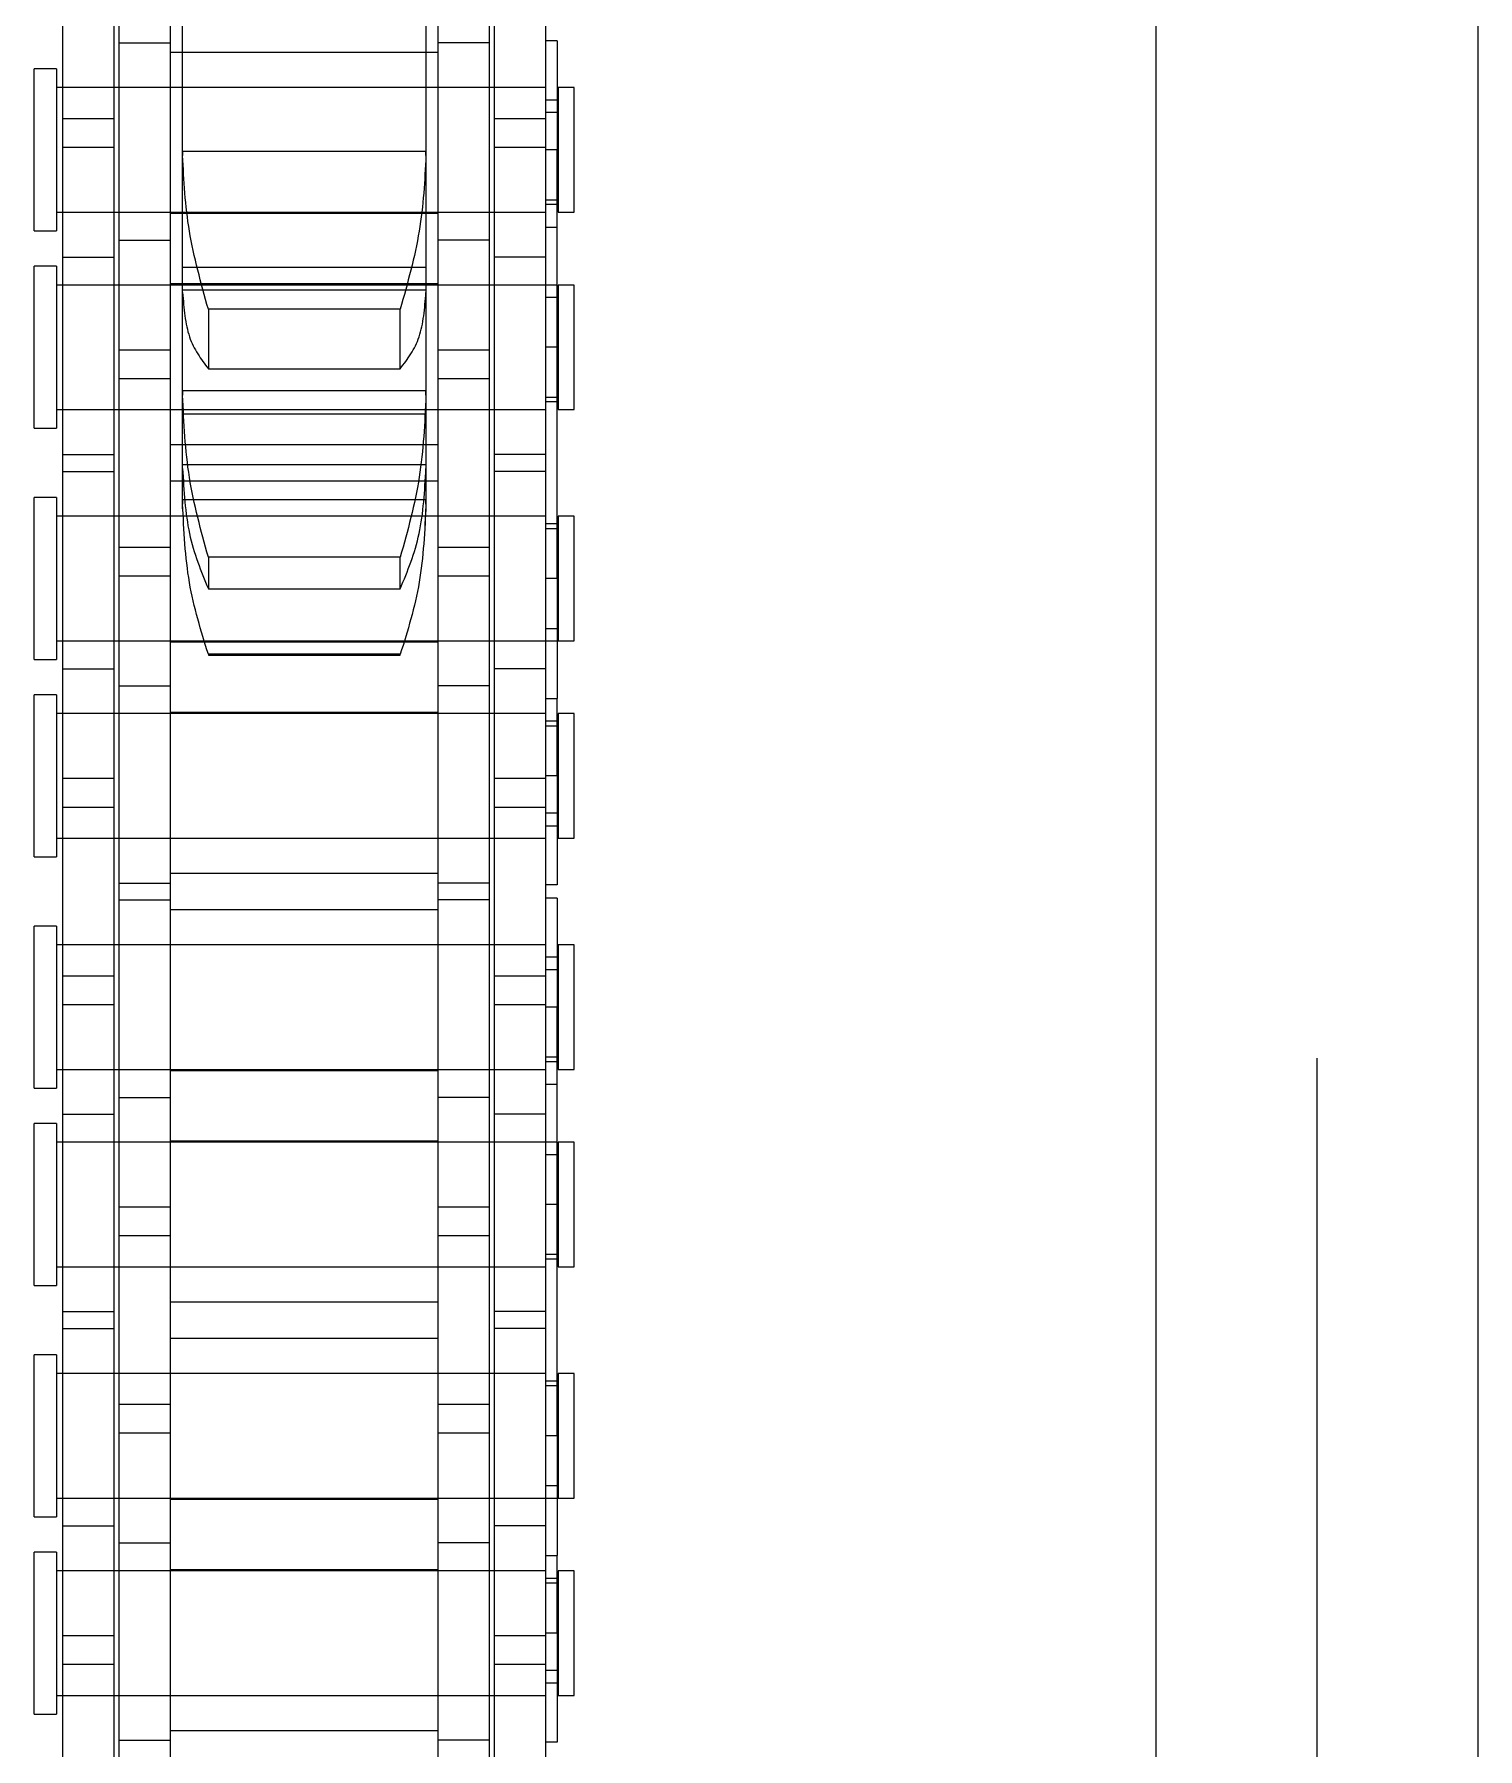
# Model space of a CAD drawing. Header units: metres. Extents: x 0 to 63075, y 0 to 44550.
# Drawn here: x 14141.5 to 14184.2, y 28339.7 to 28390.5 of the extents above; entities that cross this region are included whole.
import ezdxf

# ---------------------------------------------------------------- set-up
doc = ezdxf.new("R2010")
doc.units = ezdxf.units.M
doc.header["$LTSCALE"] = 75
doc.linetypes.add('HIDDEN2', pattern=[4.7625, 3.175, -1.5875])
for name, color, linetype in [('SDM', 7, 'Continuous'), ('SL4', 4, 'Continuous'), ('ST1', 7, 'HIDDEN2')]:
    doc.layers.add(name, color=color, linetype=linetype)

# ---------------------------------------------------------------- blocks, each defined once
blk = doc.blocks.new('A$Cb6dca9d5')
at = {"layer": 'SL4'}
for p, q in [((328.24, 1009.762), (328.24, 2334.737)), ((337.765, 2334.737), (337.765, 1009.762))]:
    blk.add_line(p, q, dxfattribs=at)
at = {"layer": 'ST1'}
for p, q in [((328.24, 1009.762), (328.24, 2334.737)), ((333.003, 2334.737), (333.003, 1009.762)), ((297.515, 1650.451), (297.515, 1656.801)), ((299.035, 1650.451), (299.035, 1656.801)), ((306.965, 1650.451), (306.965, 1656.801)), ((308.485, 1650.451), (308.485, 1656.801)), ((295.843, 1644.101), (295.843, 1653.196)), ((297.363, 1644.101), (297.363, 1653.196)), ((308.637, 1644.101), (308.637, 1653.196)), ((310.157, 1644.101), (310.157, 1653.196)), ((299.395, 1647.231), (299.395, 1651.776)), ((306.605, 1651.776), (306.605, 1647.231)), ((310.489, 1650.507), (310.157, 1650.507)), ((310.489, 1650.507), (310.489, 1647.276)), ((297.515, 1650.451), (299.035, 1650.451)), ((297.515, 1641.356), (297.515, 1650.451)), ((299.035, 1641.356), (299.035, 1650.451)), ((299.035, 1650.168), (306.965, 1650.168)), ((308.485, 1650.451), (306.965, 1650.451)), ((306.965, 1641.356), (306.965, 1650.451)), ((308.485, 1641.356), (308.485, 1650.451)), ((295, 1644.878), (295, 1649.675)), ((295.659, 1649.675), (295, 1649.675)), ((295.659, 1649.675), (295.659, 1644.878)), ((310.157, 1649.121), (295.659, 1649.121)), ((297.363, 1649.121), (295.843, 1649.121)), ((299.035, 1649.121), (297.515, 1649.121)), ((306.965, 1649.121), (299.035, 1649.121)), ((308.485, 1649.121), (306.965, 1649.121)), ((310.157, 1649.121), (308.637, 1649.121)), ((310.526, 1649.121), (310.526, 1645.431)), ((311, 1649.121), (310.526, 1649.121)), ((311, 1645.431), (311, 1649.121)), ((310.526, 1648.752), (310.157, 1648.752)), ((295.843, 1648.208), (297.363, 1648.208)), ((308.637, 1648.208), (310.157, 1648.208)), ((310.489, 1648.383), (310.157, 1648.383)), ((297.363, 1647.348), (295.843, 1647.348)), ((306.605, 1647.231), (299.395, 1647.231)), ((299.395, 1647.115), (299.395, 1647.231)), ((299.395, 1647.231), (299.395, 1647.115)), ((299.395, 1643.047), (299.395, 1647.115)), ((306.605, 1647.231), (306.605, 1647.115)), ((306.605, 1647.115), (306.605, 1647.231)), ((306.605, 1647.115), (306.605, 1643.047)), ((310.157, 1647.348), (308.637, 1647.348)), ((310.489, 1647.276), (310.157, 1647.276)), ((310.489, 1634.576), (310.489, 1647.276)), ((295.659, 1645.431), (310.157, 1645.431)), ((295.843, 1645.431), (297.363, 1645.431)), ((297.515, 1645.431), (299.035, 1645.431)), ((299.035, 1645.431), (306.965, 1645.431)), ((306.965, 1645.431), (308.485, 1645.431)), ((308.637, 1645.431), (310.157, 1645.431)), ((310.157, 1645.8), (310.526, 1645.8)), ((310.489, 1645.657), (310.157, 1645.657)), ((310.526, 1645.431), (311, 1645.431)), ((306.965, 1645.388), (299.035, 1645.388)), ((310.489, 1644.98), (310.157, 1644.98)), ((295, 1644.878), (295.659, 1644.878)), ((297.515, 1644.603), (299.035, 1644.603)), ((308.485, 1644.603), (306.965, 1644.603)), ((295.843, 1644.101), (297.363, 1644.101)), ((295.843, 1637.751), (295.843, 1644.101)), ((297.363, 1637.751), (297.363, 1644.101)), ((310.157, 1644.101), (308.637, 1644.101)), ((308.637, 1637.751), (308.637, 1644.101)), ((310.157, 1637.751), (310.157, 1644.101)), ((295, 1639.03), (295, 1643.827)), ((295.659, 1643.827), (295, 1643.827)), ((295.659, 1643.827), (295.659, 1639.03)), ((306.605, 1643.794), (299.395, 1643.794)), ((310.157, 1643.273), (295.659, 1643.273)), ((297.363, 1643.273), (295.843, 1643.273)), ((299.035, 1643.273), (297.515, 1643.273)), ((299.035, 1643.316), (306.965, 1643.316)), ((306.965, 1643.273), (299.035, 1643.273)), ((306.605, 1643.125), (299.395, 1643.125)), ((299.395, 1640.133), (299.395, 1643.047)), ((306.605, 1643.047), (306.605, 1640.133)), ((308.485, 1643.273), (306.965, 1643.273)), ((310.489, 1643.273), (308.637, 1643.273)), ((310.526, 1642.904), (310.157, 1642.904)), ((310.526, 1643.273), (310.526, 1639.583)), ((311, 1643.273), (310.526, 1643.273)), ((311, 1639.583), (311, 1643.273)), ((300.157, 1642.554), (300.157, 1640.791)), ((305.843, 1642.554), (300.157, 1642.554)), ((305.843, 1640.791), (305.843, 1642.554)), ((297.515, 1640.496), (297.515, 1641.356)), ((297.515, 1641.356), (299.035, 1641.356)), ((299.035, 1640.496), (299.035, 1641.356)), ((306.965, 1640.496), (306.965, 1641.356)), ((306.965, 1641.356), (308.485, 1641.356)), ((308.485, 1640.496), (308.485, 1641.356)), ((310.489, 1641.428), (310.157, 1641.428)), ((297.515, 1631.401), (297.515, 1640.496)), ((299.035, 1640.496), (297.515, 1640.496)), ((299.035, 1631.401), (299.035, 1640.496)), ((300.157, 1640.791), (305.843, 1640.791)), ((306.965, 1631.401), (306.965, 1640.496)), ((308.485, 1640.496), (306.965, 1640.496)), ((308.485, 1631.401), (308.485, 1640.496)), ((306.605, 1640.133), (299.395, 1640.133)), ((299.395, 1640.005), (299.395, 1640.133)), ((299.395, 1640.133), (299.395, 1640.005)), ((299.395, 1637.84), (299.395, 1640.005)), ((306.605, 1640.133), (306.605, 1640.005)), ((306.605, 1640.005), (306.605, 1640.133)), ((306.605, 1640.005), (306.605, 1637.84)), ((310.157, 1639.952), (310.526, 1639.952)), ((295.659, 1639.583), (310.157, 1639.583)), ((295.843, 1639.583), (297.363, 1639.583)), ((297.515, 1639.583), (299.035, 1639.583)), ((299.035, 1639.583), (306.965, 1639.583)), ((306.605, 1639.447), (299.395, 1639.447)), ((306.965, 1639.583), (308.485, 1639.583)), ((308.637, 1639.583), (310.157, 1639.583)), ((310.489, 1639.809), (310.157, 1639.809)), ((310.526, 1639.583), (311, 1639.583)), ((295, 1639.03), (295.659, 1639.03)), ((306.965, 1638.536), (299.035, 1638.536)), ((295.843, 1638.253), (297.363, 1638.253)), ((306.605, 1637.949), (299.395, 1637.949)), ((299.395, 1636.91), (299.395, 1637.84)), ((306.605, 1637.84), (306.605, 1636.91)), ((310.157, 1638.253), (308.637, 1638.253)), ((295.843, 1637.751), (297.363, 1637.751)), ((295.843, 1628.656), (295.843, 1637.751)), ((297.363, 1628.656), (297.363, 1637.751)), ((299.035, 1637.468), (306.965, 1637.468)), ((310.157, 1637.751), (308.637, 1637.751)), ((308.637, 1628.656), (308.637, 1637.751)), ((310.157, 1628.656), (310.157, 1637.751)), ((295, 1632.178), (295, 1636.975)), ((295.659, 1636.975), (295, 1636.975)), ((295.659, 1636.975), (295.659, 1632.178)), ((306.605, 1636.91), (299.395, 1636.91)), ((299.395, 1636.783), (299.395, 1636.91)), ((299.395, 1636.91), (299.395, 1636.783)), ((299.395, 1636.643), (299.395, 1636.783)), ((306.605, 1636.91), (306.605, 1636.783)), ((306.605, 1636.783), (306.605, 1636.91)), ((306.605, 1636.783), (306.605, 1636.643)), ((310.157, 1636.421), (295.659, 1636.421)), ((297.363, 1636.421), (295.843, 1636.421)), ((299.035, 1636.421), (297.515, 1636.421)), ((306.965, 1636.421), (299.035, 1636.421)), ((306.595, 1636.146), (306.605, 1636.643)), ((308.485, 1636.421), (306.965, 1636.421)), ((310.157, 1636.421), (308.637, 1636.421)), ((310.526, 1636.421), (310.526, 1632.731)), ((311, 1636.421), (310.526, 1636.421)), ((311, 1632.731), (311, 1636.421)), ((310.489, 1636.195), (310.157, 1636.195)), ((310.526, 1636.052), (310.157, 1636.052)), ((297.515, 1635.508), (299.035, 1635.508)), ((306.965, 1635.508), (308.485, 1635.508)), ((305.843, 1635.21), (300.157, 1635.21)), ((300.157, 1635.21), (300.157, 1634.272)), ((305.843, 1634.272), (305.843, 1635.21)), ((299.035, 1634.648), (297.515, 1634.648)), ((300.157, 1634.272), (305.843, 1634.272)), ((308.485, 1634.648), (306.965, 1634.648)), ((310.489, 1634.576), (310.157, 1634.576)), ((310.489, 1634.576), (310.489, 1631.024)), ((295.659, 1632.731), (310.157, 1632.731)), ((295.843, 1632.731), (297.363, 1632.731)), ((297.515, 1632.731), (299.035, 1632.731)), ((299.035, 1632.731), (306.965, 1632.731)), ((306.965, 1632.731), (308.485, 1632.731)), ((308.637, 1632.731), (310.489, 1632.731)), ((310.157, 1633.1), (310.526, 1633.1)), ((310.526, 1632.731), (311, 1632.731)), ((306.965, 1632.688), (299.035, 1632.688)), ((300.157, 1632.334), (300.157, 1632.31)), ((305.843, 1632.334), (300.157, 1632.334)), ((300.157, 1632.31), (305.843, 1632.31)), ((305.843, 1632.31), (305.843, 1632.334)), ((295, 1632.178), (295.659, 1632.178)), ((295.843, 1631.903), (297.363, 1631.903)), ((310.157, 1631.903), (308.637, 1631.903)), ((297.515, 1631.401), (299.035, 1631.401)), ((297.515, 1625.051), (297.515, 1631.401)), ((299.035, 1625.051), (299.035, 1631.401)), ((308.485, 1631.401), (306.965, 1631.401)), ((306.965, 1625.051), (306.965, 1631.401)), ((308.485, 1625.051), (308.485, 1631.401)), ((295, 1626.33), (295, 1631.127)), ((295.659, 1631.127), (295, 1631.127)), ((295.659, 1631.127), (295.659, 1626.33)), ((310.157, 1631.024), (310.489, 1631.024)), ((310.489, 1628.728), (310.489, 1631.024)), ((310.157, 1630.573), (295.659, 1630.573)), ((297.363, 1630.573), (295.843, 1630.573)), ((299.035, 1630.573), (297.515, 1630.573)), ((299.035, 1630.616), (306.965, 1630.616)), ((306.965, 1630.573), (299.035, 1630.573)), ((308.485, 1630.573), (306.965, 1630.573)), ((310.157, 1630.573), (308.637, 1630.573)), ((310.489, 1630.347), (310.157, 1630.347)), ((310.526, 1630.204), (310.157, 1630.204)), ((310.526, 1630.573), (310.526, 1626.883)), ((311, 1630.573), (310.526, 1630.573)), ((311, 1626.883), (311, 1630.573)), ((295.843, 1627.796), (295.843, 1628.656)), ((295.843, 1628.656), (297.363, 1628.656)), ((297.363, 1627.796), (297.363, 1628.656)), ((308.637, 1627.796), (308.637, 1628.656)), ((308.637, 1628.656), (310.157, 1628.656)), ((310.489, 1628.728), (310.157, 1628.728)), ((310.157, 1627.796), (310.157, 1628.656)), ((310.489, 1628.728), (310.489, 1625.498)), ((295.843, 1618.701), (295.843, 1627.796)), ((297.363, 1627.796), (295.843, 1627.796)), ((297.363, 1618.701), (297.363, 1627.796)), ((308.637, 1618.701), (308.637, 1627.796)), ((310.157, 1627.796), (308.637, 1627.796)), ((310.157, 1618.701), (310.157, 1627.796)), ((310.489, 1627.621), (310.157, 1627.621)), ((310.157, 1627.252), (310.526, 1627.252)), ((295.659, 1626.883), (310.157, 1626.883)), ((295.843, 1626.883), (297.363, 1626.883)), ((297.515, 1626.883), (299.035, 1626.883)), ((299.035, 1626.883), (306.965, 1626.883)), ((306.965, 1626.883), (308.485, 1626.883)), ((308.637, 1626.883), (310.157, 1626.883)), ((310.526, 1626.883), (311, 1626.883)), ((295, 1626.33), (295.659, 1626.33)), ((306.965, 1625.836), (299.035, 1625.836)), ((297.515, 1625.553), (299.035, 1625.553)), ((308.485, 1625.553), (306.965, 1625.553)), ((310.489, 1625.498), (310.157, 1625.498)), ((310.489, 1625.107), (310.157, 1625.107)), ((310.489, 1625.107), (310.489, 1621.876)), ((297.515, 1625.051), (299.035, 1625.051)), ((297.515, 1615.956), (297.515, 1625.051)), ((299.035, 1615.956), (299.035, 1625.051)), ((299.035, 1624.768), (306.965, 1624.768)), ((308.485, 1625.051), (306.965, 1625.051)), ((306.965, 1615.956), (306.965, 1625.051)), ((308.485, 1615.956), (308.485, 1625.051)), ((295, 1619.478), (295, 1624.275)), ((295.659, 1624.275), (295, 1624.275)), ((295.659, 1624.275), (295.659, 1619.478)), ((310.157, 1623.721), (295.659, 1623.721)), ((297.363, 1623.721), (295.843, 1623.721)), ((299.035, 1623.721), (297.515, 1623.721)), ((306.965, 1623.721), (299.035, 1623.721)), ((308.485, 1623.721), (306.965, 1623.721)), ((310.157, 1623.721), (308.637, 1623.721)), ((310.526, 1623.721), (310.526, 1620.031)), ((311, 1623.721), (310.526, 1623.721)), ((311, 1620.031), (311, 1623.721)), ((310.526, 1623.352), (310.157, 1623.352)), ((295.843, 1622.808), (297.363, 1622.808)), ((308.637, 1622.808), (310.157, 1622.808)), ((310.489, 1622.983), (310.157, 1622.983)), ((297.363, 1621.948), (295.843, 1621.948)), ((310.157, 1621.948), (308.637, 1621.948)), ((310.489, 1621.876), (310.157, 1621.876)), ((310.489, 1609.176), (310.489, 1621.876)), ((295.659, 1620.031), (310.157, 1620.031)), ((295.843, 1620.031), (297.363, 1620.031)), ((297.515, 1620.031), (299.035, 1620.031)), ((299.035, 1620.031), (306.965, 1620.031)), ((306.965, 1620.031), (308.485, 1620.031)), ((308.637, 1620.031), (310.157, 1620.031)), ((310.157, 1620.4), (310.526, 1620.4)), ((310.489, 1620.257), (310.157, 1620.257)), ((310.526, 1620.031), (311, 1620.031)), ((306.965, 1619.988), (299.035, 1619.988)), ((310.489, 1619.58), (310.157, 1619.58)), ((295, 1619.478), (295.659, 1619.478)), ((297.515, 1619.203), (299.035, 1619.203)), ((308.485, 1619.203), (306.965, 1619.203)), ((295.843, 1618.701), (297.363, 1618.701)), ((295.843, 1612.351), (295.843, 1618.701)), ((297.363, 1612.351), (297.363, 1618.701)), ((310.157, 1618.701), (308.637, 1618.701)), ((308.637, 1612.351), (308.637, 1618.701)), ((310.157, 1612.351), (310.157, 1618.701)), ((295, 1613.63), (295, 1618.427)), ((295.659, 1618.427), (295, 1618.427)), ((295.659, 1618.427), (295.659, 1613.63)), ((310.157, 1617.873), (295.659, 1617.873)), ((297.363, 1617.873), (295.843, 1617.873)), ((299.035, 1617.873), (297.515, 1617.873)), ((299.035, 1617.916), (306.965, 1617.916)), ((306.965, 1617.873), (299.035, 1617.873)), ((308.485, 1617.873), (306.965, 1617.873)), ((310.489, 1617.873), (308.637, 1617.873)), ((310.526, 1617.504), (310.157, 1617.504)), ((310.526, 1617.873), (310.526, 1614.183)), ((311, 1617.873), (310.526, 1617.873)), ((311, 1614.183), (311, 1617.873)), ((297.515, 1615.096), (297.515, 1615.956)), ((297.515, 1615.956), (299.035, 1615.956)), ((299.035, 1615.096), (299.035, 1615.956)), ((306.965, 1615.096), (306.965, 1615.956)), ((306.965, 1615.956), (308.485, 1615.956)), ((308.485, 1615.096), (308.485, 1615.956)), ((310.489, 1616.028), (310.157, 1616.028)), ((297.515, 1606.001), (297.515, 1615.096)), ((299.035, 1615.096), (297.515, 1615.096)), ((299.035, 1606.001), (299.035, 1615.096)), ((306.965, 1606.001), (306.965, 1615.096)), ((308.485, 1615.096), (306.965, 1615.096)), ((308.485, 1606.001), (308.485, 1615.096)), ((310.157, 1614.552), (310.526, 1614.552)), ((295.659, 1614.183), (310.157, 1614.183)), ((295.843, 1614.183), (297.363, 1614.183)), ((297.515, 1614.183), (299.035, 1614.183)), ((299.035, 1614.183), (306.965, 1614.183)), ((306.965, 1614.183), (308.485, 1614.183)), ((308.637, 1614.183), (310.157, 1614.183)), ((310.489, 1614.409), (310.157, 1614.409)), ((310.526, 1614.183), (311, 1614.183)), ((295, 1613.63), (295.659, 1613.63)), ((306.965, 1613.136), (299.035, 1613.136)), ((295.843, 1612.853), (297.363, 1612.853)), ((310.157, 1612.853), (308.637, 1612.853)), ((295.843, 1612.351), (297.363, 1612.351)), ((295.843, 1603.256), (295.843, 1612.351)), ((297.363, 1603.256), (297.363, 1612.351)), ((299.035, 1612.068), (306.965, 1612.068)), ((310.157, 1612.351), (308.637, 1612.351)), ((308.637, 1603.256), (308.637, 1612.351)), ((310.157, 1603.256), (310.157, 1612.351)), ((295, 1606.778), (295, 1611.575)), ((295.659, 1611.575), (295, 1611.575)), ((295.659, 1611.575), (295.659, 1606.778)), ((310.157, 1611.021), (295.659, 1611.021)), ((297.363, 1611.021), (295.843, 1611.021)), ((299.035, 1611.021), (297.515, 1611.021)), ((306.965, 1611.021), (299.035, 1611.021)), ((308.485, 1611.021), (306.965, 1611.021)), ((310.157, 1611.021), (308.637, 1611.021)), ((310.526, 1611.021), (310.526, 1607.331)), ((311, 1611.021), (310.526, 1611.021)), ((311, 1607.331), (311, 1611.021)), ((310.489, 1610.795), (310.157, 1610.795)), ((310.526, 1610.652), (310.157, 1610.652)), ((297.515, 1610.108), (299.035, 1610.108)), ((306.965, 1610.108), (308.485, 1610.108)), ((299.035, 1609.248), (297.515, 1609.248)), ((308.485, 1609.248), (306.965, 1609.248)), ((310.489, 1609.176), (310.157, 1609.176)), ((310.489, 1609.176), (310.489, 1605.624)), ((295.659, 1607.331), (310.157, 1607.331)), ((295.843, 1607.331), (297.363, 1607.331)), ((297.515, 1607.331), (299.035, 1607.331)), ((299.035, 1607.331), (306.965, 1607.331)), ((306.965, 1607.331), (308.485, 1607.331)), ((308.637, 1607.331), (310.489, 1607.331)), ((310.157, 1607.7), (310.526, 1607.7)), ((310.526, 1607.331), (311, 1607.331)), ((306.965, 1607.288), (299.035, 1607.288)), ((295, 1606.778), (295.659, 1606.778)), ((295.843, 1606.503), (297.363, 1606.503)), ((310.157, 1606.503), (308.637, 1606.503)), ((297.515, 1606.001), (299.035, 1606.001)), ((297.515, 1599.651), (297.515, 1606.001)), ((299.035, 1599.651), (299.035, 1606.001)), ((308.485, 1606.001), (306.965, 1606.001)), ((306.965, 1599.651), (306.965, 1606.001)), ((308.485, 1599.651), (308.485, 1606.001)), ((295, 1600.93), (295, 1605.727)), ((295.659, 1605.727), (295, 1605.727)), ((295.659, 1605.727), (295.659, 1600.93)), ((310.157, 1605.624), (310.489, 1605.624)), ((310.489, 1603.328), (310.489, 1605.624)), ((310.157, 1605.173), (295.659, 1605.173)), ((297.363, 1605.173), (295.843, 1605.173)), ((299.035, 1605.173), (297.515, 1605.173)), ((299.035, 1605.216), (306.965, 1605.216)), ((306.965, 1605.173), (299.035, 1605.173)), ((308.485, 1605.173), (306.965, 1605.173)), ((310.157, 1605.173), (308.637, 1605.173)), ((310.489, 1604.947), (310.157, 1604.947)), ((310.526, 1604.804), (310.157, 1604.804)), ((310.526, 1605.173), (310.526, 1601.483)), ((311, 1605.173), (310.526, 1605.173)), ((311, 1601.483), (311, 1605.173)), ((295.843, 1602.396), (295.843, 1603.256)), ((295.843, 1603.256), (297.363, 1603.256)), ((297.363, 1602.396), (297.363, 1603.256)), ((308.637, 1602.396), (308.637, 1603.256)), ((308.637, 1603.256), (310.157, 1603.256)), ((310.489, 1603.328), (310.157, 1603.328)), ((310.157, 1602.396), (310.157, 1603.256)), ((310.489, 1603.328), (310.489, 1600.098)), ((295.843, 1593.301), (295.843, 1602.396)), ((297.363, 1602.396), (295.843, 1602.396)), ((297.363, 1593.301), (297.363, 1602.396)), ((308.637, 1593.301), (308.637, 1602.396)), ((310.157, 1602.396), (308.637, 1602.396)), ((310.157, 1593.301), (310.157, 1602.396)), ((310.489, 1602.221), (310.157, 1602.221)), ((310.157, 1601.852), (310.526, 1601.852)), ((295.659, 1601.483), (310.157, 1601.483)), ((295.843, 1601.483), (297.363, 1601.483)), ((297.515, 1601.483), (299.035, 1601.483)), ((299.035, 1601.483), (306.965, 1601.483)), ((306.965, 1601.483), (308.485, 1601.483)), ((308.637, 1601.483), (310.157, 1601.483)), ((310.526, 1601.483), (311, 1601.483)), ((295, 1600.93), (295.659, 1600.93)), ((306.965, 1600.436), (299.035, 1600.436)), ((297.515, 1600.153), (299.035, 1600.153)), ((308.485, 1600.153), (306.965, 1600.153)), ((310.489, 1600.098), (310.157, 1600.098))]:
    blk.add_line(p, q, dxfattribs=at)
for points, knots in [([(300.157, 1642.554), (299.941, 1643.331), (299.508, 1644.882), (299.433, 1646.372), (299.395, 1647.115)], [0, 0, 0, 0, 0.500529, 1, 1, 1, 1]), ([(306.605, 1647.115), (306.567, 1646.372), (306.492, 1644.882), (306.059, 1643.331), (305.843, 1642.554)], [0, 0, 0, 0, 0.499464, 1, 1, 1, 1]), ([(299.395, 1643.047), (299.433, 1642.581), (299.508, 1641.65), (299.941, 1641.077), (300.157, 1640.791)], [0, 0, 0, 0, 0.49948, 1, 1, 1, 1]), ([(305.843, 1640.791), (306.059, 1641.077), (306.492, 1641.65), (306.567, 1642.581), (306.605, 1643.047)], [0, 0, 0, 0, 0.500513, 1, 1, 1, 1]), ([(300.157, 1635.21), (299.941, 1635.992), (299.508, 1637.556), (299.433, 1639.189), (299.395, 1640.005)], [0, 0, 0, 0, 0.500152, 1, 1, 1, 1]), ([(306.605, 1640.005), (306.567, 1639.19), (306.492, 1637.557), (306.06, 1635.993), (305.843, 1635.21)], [0, 0, 0, 0, 0.499124, 1, 1, 1, 1]), ([(299.395, 1637.84), (299.433, 1637.173), (299.508, 1635.836), (299.941, 1634.794), (300.157, 1634.272)], [0, 0, 0, 0, 0.4994594, 1, 1, 1, 1]), ([(305.843, 1634.272), (306.059, 1634.794), (306.492, 1635.836), (306.567, 1637.173), (306.605, 1637.84)], [0, 0, 0, 0, 0.5005336, 1, 1, 1, 1]), ([(300.157, 1632.334), (299.941, 1633.027), (299.508, 1634.414), (299.433, 1635.994), (299.395, 1636.783)], [0, 0, 0, 0, 0.5001333, 1, 1, 1, 1]), ([(306.605, 1636.783), (306.567, 1635.995), (306.492, 1634.415), (306.06, 1633.028), (305.843, 1632.334)], [0, 0, 0, 0, 0.499098, 1, 1, 1, 1])]:
    blk.add_open_spline(points, degree=3, knots=knots, dxfattribs=at)

msp = doc.modelspace()

# ---------------------------------------------------------------- block references
at = {"layer": 'SDM'}
msp.add_blockref('A$Cb6dca9d5', (13846.469, 26739.769), dxfattribs=at)

doc.saveas('drawing.dxf')
